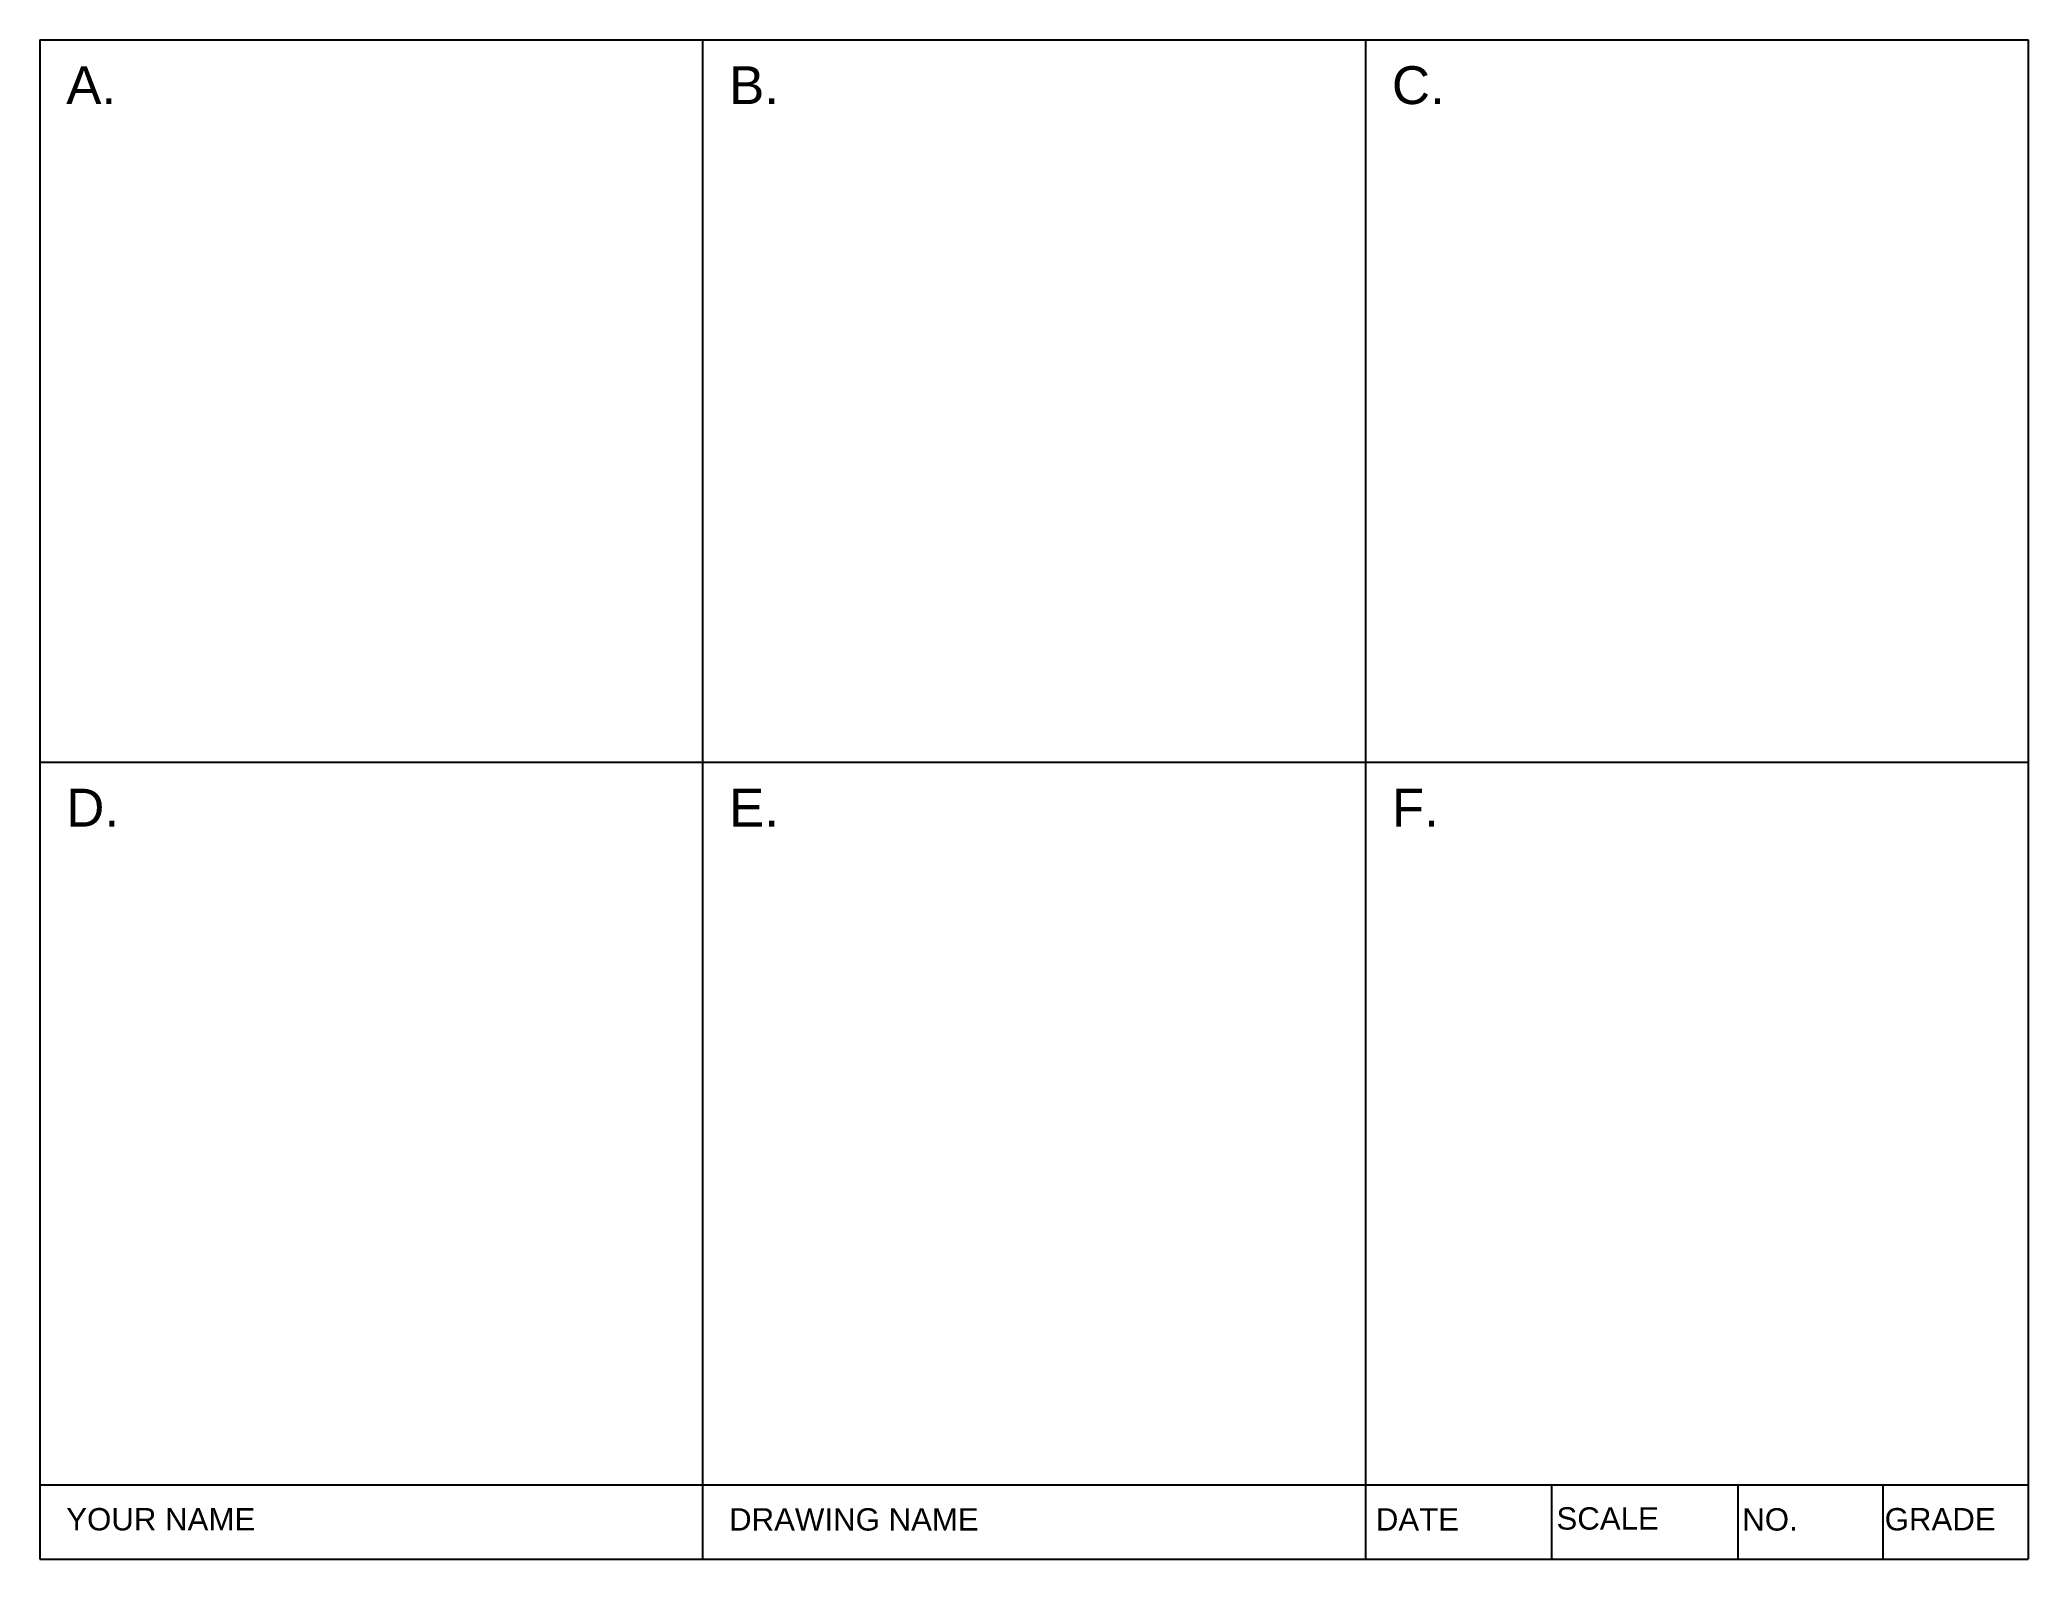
# Model space of a CAD drawing. Header units: inches. Extents: x 4.2 to 14.7, y 1.3 to 9.3.
import ezdxf

# ---------------------------------------------------------------- set-up
doc = ezdxf.new("R2010")
doc.units = ezdxf.units.IN
doc.header["$MEASUREMENT"] = 0
doc.styles.add('textstyle11', font='')
doc.styles.add('textstyle12', font='')
doc.styles.add('textstyle13', font='')
doc.styles.add('textstyle14', font='')
doc.styles.add('textstyle15', font='')
doc.styles.add('textstyle16', font='')
doc.styles.add('textstyle17', font='')
doc.styles.add('textstyle18', font='')
doc.styles.add('textstyle19', font='')
doc.styles.add('textstyle20', font='')
doc.styles.add('textstyle21', font='')
doc.styles.add('textstyle22', font='')
doc.styles.get('textstyle11').set_extended_font_data('Arial')
doc.styles.get('textstyle12').set_extended_font_data('Arial')
doc.styles.get('textstyle13').set_extended_font_data('Arial')
doc.styles.get('textstyle14').set_extended_font_data('Arial')
doc.styles.get('textstyle15').set_extended_font_data('Arial')
doc.styles.get('textstyle16').set_extended_font_data('Arial')
doc.styles.get('textstyle17').set_extended_font_data('Arial')
doc.styles.get('textstyle18').set_extended_font_data('Arial')
doc.styles.get('textstyle19').set_extended_font_data('Arial')
doc.styles.get('textstyle20').set_extended_font_data('Arial')
doc.styles.get('textstyle21').set_extended_font_data('Arial')
doc.styles.get('textstyle22').set_extended_font_data('Arial')

msp = doc.modelspace()

# ---------------------------------------------------------------- linework, layer by layer
for p, q in [((4.223, 9.299), (4.223, 1.267)), ((4.223, 9.299), (14.735, 9.299)), ((7.727, 9.299), (7.727, 1.267)), ((11.231, 9.299), (11.231, 1.267)), ((14.735, 9.299), (14.735, 1.267)), ((4.223, 5.48), (14.735, 5.48)), ((4.223, 1.661), (14.735, 1.661)), ((12.215, 1.661), (12.215, 1.267)), ((13.199, 1.661), (13.199, 1.267)), ((13.967, 1.661), (13.967, 1.267)), ((4.223, 1.267), (14.735, 1.267))]:
    msp.add_line(p, q)

# ---------------------------------------------------------------- texts
at = {"char_height": 0.2, "width": 0.18547, "attachment_point": 1}
for s, insert, style in [('{A.}', (4.363, 9.159), 'textstyle11'), ('{B.}', (7.867, 9.159), 'textstyle12'), ('{C.}', (11.371, 9.159), 'textstyle13'), ('{D.}', (4.363, 5.34), 'textstyle14'), ('{E.}', (7.867, 5.34), 'textstyle15'), ('{F.}', (11.371, 5.34), 'textstyle16')]:
    msp.add_mtext(s, dxfattribs=dict(at, insert=insert, style=style))
at = {"char_height": 0.1181, "attachment_point": 1}
for s, insert, style in [('{YOUR NAME}', (4.363, 1.538), 'textstyle17'), ('{DRAWING NAME}', (7.867, 1.537), 'textstyle18'), ('{DATE}', (11.286, 1.537), 'textstyle19'), ('{SCALE}', (12.241, 1.542), 'textstyle20'), ('{NO.}', (13.223, 1.537), 'textstyle21'), ('{GRADE}', (13.976, 1.538), 'textstyle22')]:
    msp.add_mtext(s, dxfattribs=dict(at, insert=insert, style=style))

doc.saveas('drawing.dxf')
